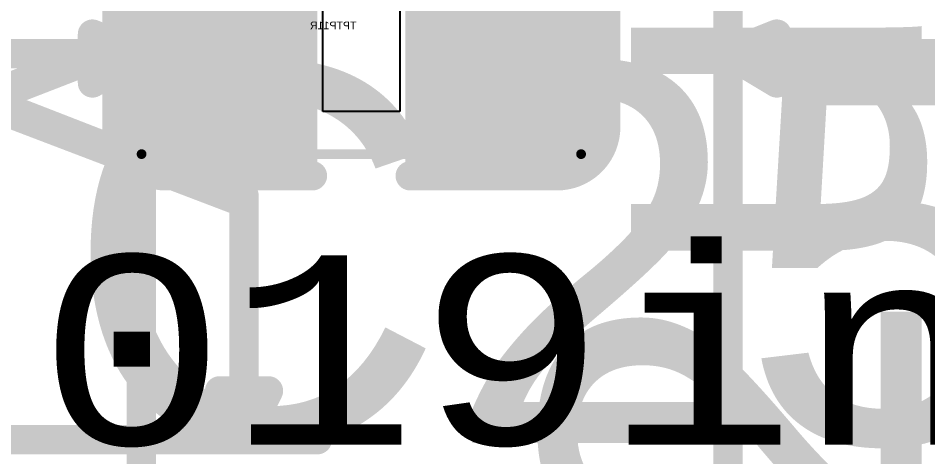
# Model space of a CAD drawing. Header units: inches. Extents: x -2.12 to 4.45, y -3.15 to 1.57.
# Drawn here: x -0.2474 to -0.0613, y -0.7981 to -0.7084 of the extents above; entities that cross this region are included whole.
import ezdxf

# ---------------------------------------------------------------- set-up
doc = ezdxf.new("R2010")
doc.units = ezdxf.units.IN
doc.header["$MEASUREMENT"] = 0
for name, color, linetype in [('Bottom 3D Body', 56, 'Continuous'), ('Bottom Value', 56, 'Continuous'), ('Measures', 56, 'Continuous'), ('Top', 1, 'Continuous'), ('Top Glue Points', 56, 'Continuous'), ('Top Overlay', 2, 'Continuous'), ('Top Paste', 8, 'Continuous'), ('Top Solder', 216, 'Continuous'), ('Top Value', 56, 'Continuous'), ('tPlace', 56, 'Continuous')]:
    doc.layers.add(name, color=color, linetype=linetype)
doc.styles.add('Arial', font='', dxfattribs={"height": 0.2})
doc.styles.add('Courier New', font='', dxfattribs={"height": 0.2})
doc.styles.get('Arial').set_extended_font_data('Arial')
doc.styles.get('Courier New').set_extended_font_data('Courier New')

# ---------------------------------------------------------------- blocks, each defined once
blk = doc.blocks.new('SMD3225_3_2X2_5X0_7_MTC_L_43')
at = {"layer": 'Measures', "style": 'Courier New'}
for s, p in [('Alternate 1 Padstyle: OX60Y90D30P', (-0.712, -0.515)), ('Alternate 2 Padstyle: OX90Y60D30P', (-0.712, -0.615))]:
    blk.add_text(s, height=0.0775, dxfattribs=at).set_placement(p)
blk = doc.blocks.new('TO_236AB_NEX_L_53')
at = {"layer": 'Measures', "const_width": 0.006}
for points in [[(-0.06, 0.25), (-0.06, 0.264)], [(0.06, 0.25), (0.06, 0.264)], [(-0.07, 0.244), (-0.07, 0.254)], [(-0.07, 0.254), (-0.06, 0.25)], [(0.06, 0.25), (0.07, 0.254)], [(0.07, 0.244), (0.07, 0.254)], [(-0.11, 0.25), (-0.06, 0.25)], [(-0.07, 0.244), (-0.06, 0.25)], [(-0.06, 0.028), (-0.06, 0.25)], [(0.06, 0.25), (0.07, 0.244)], [(0.06, 0.25), (0.11, 0.25)], [(0.06, 0.028), (0.06, 0.25)]]:
    blk.add_lwpolyline(points, dxfattribs=at)
at = {"layer": 'Measures', "const_width": 0.003}
for points in [[(-0.0715, 0.254, 1), (-0.0685, 0.254, 1)], [(-0.0715, 0.254, 1), (-0.0685, 0.254, 1)], [(0.0685, 0.254, 1), (0.0715, 0.254, 1)], [(0.0685, 0.254, 1), (0.0715, 0.254, 1)], [(-0.0615, 0.25, 1), (-0.0585, 0.25, 1)], [(-0.0615, 0.25, 1), (-0.0585, 0.25, 1)], [(-0.0615, 0.25, 1), (-0.0585, 0.25, 1)], [(-0.0615, 0.25, 1), (-0.0585, 0.25, 1)], [(-0.0615, 0.25, 1), (-0.0585, 0.25, 1)], [(0.0585, 0.25, 1), (0.0615, 0.25, 1)], [(0.0585, 0.25, 1), (0.0615, 0.25, 1)], [(0.0585, 0.25, 1), (0.0615, 0.25, 1)], [(0.0585, 0.25, 1), (0.0615, 0.25, 1)], [(0.0585, 0.25, 1), (0.0615, 0.25, 1)], [(-0.0715, 0.244, 1), (-0.0685, 0.244, 1)], [(-0.0715, 0.244, 1), (-0.0685, 0.244, 1)], [(0.0685, 0.244, 1), (0.0715, 0.244, 1)], [(0.0685, 0.244, 1), (0.0715, 0.244, 1)]]:
    blk.add_lwpolyline(points, format="xyb", close=True, dxfattribs=at)
at = {"layer": 'Measures', "style": 'Courier New'}
blk.add_text('0.019in/0.483mm', height=0.03875, dxfattribs=at).set_placement((-0.159, 0.17))
blk = doc.blocks.new('TP11R_B_54')
at = {"layer": 'Bottom 3D Body', "style": 'Courier New', "text_generation_flag": 2}
blk.add_text('>TP_SIGNAL_NAME', height=0.0610235, rotation=180, dxfattribs=at).set_placement((0, 0.075))
blk = doc.blocks.new('C0603_58')
at = {"layer": 'Top'}
for points in [[(-0.043, 0.0197), (-0.013, 0.0197), (-0.013, -0.0197), (-0.043, -0.0197)], [(0.013, 0.0197), (0.043, 0.0197), (0.043, -0.0197), (0.013, -0.0197)]]:
    blk.add_hatch(color=1, dxfattribs=at).paths.add_polyline_path(points)
at = {"layer": 'Top Paste'}
for points in [[(-0.043, 0.0197), (-0.013, 0.0197), (-0.013, -0.0197), (-0.043, -0.0197)], [(0.013, 0.0197), (0.043, 0.0197), (0.043, -0.0197), (0.013, -0.0197)]]:
    blk.add_hatch(color=8, dxfattribs=at).paths.add_polyline_path(points)
at = {"layer": 'Top Solder'}
for points in [[(-0.047, 0.0237), (-0.009, 0.0237), (-0.009, -0.0237), (-0.047, -0.0237)], [(0.009, 0.0237), (0.047, 0.0237), (0.047, -0.0237), (0.009, -0.0237)]]:
    blk.add_hatch(color=216, dxfattribs=at).paths.add_polyline_path(points)
at = {"layer": 'Top', "const_width": 0.002}
for points in [[(-0.04496, 0.02056), (-0.04496, -0.02056)], [(0.04496, 0.02056), (-0.04496, 0.02056)], [(0.04496, 0.02056), (0.04496, -0.02056)], [(0.04496, -0.02056), (-0.04496, -0.02056)]]:
    blk.add_lwpolyline(points, dxfattribs=at)
at = {"layer": 'Top', "const_width": 0.001}
for points in [[(-0.04546, 0.02056, 1), (-0.04446, 0.02056, 1)], [(-0.04546, 0.02056, 1), (-0.04446, 0.02056, 1)], [(0.04446, 0.02056, 1), (0.04546, 0.02056, 1)], [(0.04446, 0.02056, 1), (0.04546, 0.02056, 1)], [(-0.04546, -0.02056, 1), (-0.04446, -0.02056, 1)], [(-0.04546, -0.02056, 1), (-0.04446, -0.02056, 1)], [(0.04446, -0.02056, 1), (0.04546, -0.02056, 1)], [(0.04446, -0.02056, 1), (0.04546, -0.02056, 1)]]:
    blk.add_lwpolyline(points, format="xyb", close=True, dxfattribs=at)
at = {"layer": 'Top Glue Points'}
for p, q in [((-0.00787, -0.01181), (-0.00787, 0.01181)), ((-0.00787, 0.01181), (0.00787, 0.01181)), ((0.00787, 0.01181), (0.00787, -0.01181)), ((0.00787, -0.01181), (-0.00787, -0.01181))]:
    blk.add_line(p, q, dxfattribs=at)
at = {"layer": 'tPlace', "const_width": 0.006}
for points in [[(-0.05, 0.015, -0.414214), (-0.04, 0.025)], [(0.04, 0.025, -0.414214), (0.05, 0.015)], [(0.05, -0.01, -0.414214), (0.035, -0.025)], [(-0.04, -0.025, -0.414214), (-0.05, -0.015)]]:
    blk.add_lwpolyline(points, format="xyb", dxfattribs=at)
for points in [[(-0.01, 0.025), (-0.04, 0.025)], [(0.04, 0.025), (0.01, 0.025)], [(-0.05, 0.015), (-0.05, -0.015)], [(0.05, 0.015), (0.05, -0.01)], [(-0.01, -0.025), (-0.04, -0.025)], [(0.035, -0.025), (0.01, -0.025)]]:
    blk.add_lwpolyline(points, dxfattribs=at)
at = {"layer": 'tPlace', "const_width": 0.003}
for points in [[(-0.0415, 0.025, 1), (-0.0385, 0.025, 1)], [(-0.0415, 0.025, 1), (-0.0385, 0.025, 1)], [(-0.0115, 0.025, 1), (-0.0085, 0.025, 1)], [(0.0085, 0.025, 1), (0.0115, 0.025, 1)], [(0.0385, 0.025, 1), (0.0415, 0.025, 1)], [(0.0385, 0.025, 1), (0.0415, 0.025, 1)], [(-0.0515, 0.015, 1), (-0.0485, 0.015, 1)], [(-0.0515, 0.015, 1), (-0.0485, 0.015, 1)], [(0.0485, 0.015, 1), (0.0515, 0.015, 1)], [(0.0485, 0.015, 1), (0.0515, 0.015, 1)], [(0.0485, -0.01, 1), (0.0515, -0.01, 1)], [(0.0485, -0.01, 1), (0.0515, -0.01, 1)], [(-0.0515, -0.015, 1), (-0.0485, -0.015, 1)], [(-0.0515, -0.015, 1), (-0.0485, -0.015, 1)], [(-0.0415, -0.025, 1), (-0.0385, -0.025, 1)], [(-0.0415, -0.025, 1), (-0.0385, -0.025, 1)], [(-0.0115, -0.025, 1), (-0.0085, -0.025, 1)], [(0.0085, -0.025, 1), (0.0115, -0.025, 1)], [(0.0335, -0.025, 1), (0.0365, -0.025, 1)], [(0.0335, -0.025, 1), (0.0365, -0.025, 1)]]:
    blk.add_lwpolyline(points, format="xyb", close=True, dxfattribs=at)
blk = doc.blocks.new('TO_236_VIS_L_86')
at = {"layer": 'Measures', "const_width": 0.006}
for points in [[(-0.16, -0.028), (-0.175, -0.028)], [(-0.16, -0.028), (-0.165, -0.038)], [(-0.155, -0.038), (-0.16, -0.028)], [(-0.16, -0.028), (-0.16, -0.078)], [(0, -0.028), (-0.16, -0.028)], [(-0.155, -0.038), (-0.165, -0.038)]]:
    blk.add_lwpolyline(points, dxfattribs=at)
at = {"layer": 'Measures', "const_width": 0.003}
for points in [[(-0.1765, -0.028, 1), (-0.1735, -0.028, 1)], [(-0.1615, -0.028, 1), (-0.1585, -0.028, 1)], [(-0.1615, -0.028, 1), (-0.1585, -0.028, 1)], [(-0.1615, -0.028, 1), (-0.1585, -0.028, 1)], [(-0.1615, -0.028, 1), (-0.1585, -0.028, 1)], [(-0.1615, -0.028, 1), (-0.1585, -0.028, 1)], [(-0.1665, -0.038, 1), (-0.1635, -0.038, 1)], [(-0.1665, -0.038, 1), (-0.1635, -0.038, 1)], [(-0.1565, -0.038, 1), (-0.1535, -0.038, 1)], [(-0.1565, -0.038, 1), (-0.1535, -0.038, 1)], [(-0.1615, -0.078, 1), (-0.1585, -0.078, 1)]]:
    blk.add_lwpolyline(points, format="xyb", close=True, dxfattribs=at)

msp = doc.modelspace()

# ---------------------------------------------------------------- linework, layer by layer
at = {"layer": 'Top', "const_width": 0.007}
msp.add_lwpolyline([(-0.1492, -0.71561), (-0.1492, -0.7046)], dxfattribs=at)
at = {"layer": 'Top', "const_width": 0.0035}
msp.add_lwpolyline([(-0.15095, -0.71561, 1), (-0.14745, -0.71561, 1)], format="xyb", close=True, dxfattribs=at)

# ---------------------------------------------------------------- block references
for name, p, rotation in [('SMD3225_3_2X2_5X0_7_MTC_L_43', (1.3918, -0.48961), 225), ('TO_236_VIS_L_86', (-0.3612, -0.82261), 180), ('TP11R_B_54', (-0.1972, -0.68061), 180), ('C0603_58', (-0.1772, -0.71561), 180)]:
    msp.add_blockref(name, p, dxfattribs=dict(rotation=rotation))
msp.add_blockref('TO_236AB_NEX_L_53', (-0.1622, -0.96561))

# ---------------------------------------------------------------- texts
at = {"layer": 'Bottom Value', "style": 'Arial', "text_generation_flag": 2}
msp.add_text('TPTP11R', height=0.00155, dxfattribs=at).set_placement((-0.1782, -0.71061))
at = {"layer": 'Top Overlay', "style": 'Arial'}
msp.add_text('C24', height=0.0775, rotation=45, dxfattribs=at).set_placement((-0.33771, -0.744))
msp.add_text('C25', height=0.0775, dxfattribs=at).set_placement((-0.238084, -0.795279))
at = {"layer": 'Top Value', "style": 'Arial'}
msp.add_text('22uF', height=0.0775, rotation=90, dxfattribs=at).set_placement((-0.062531, -0.883398))

doc.saveas('drawing.dxf')
